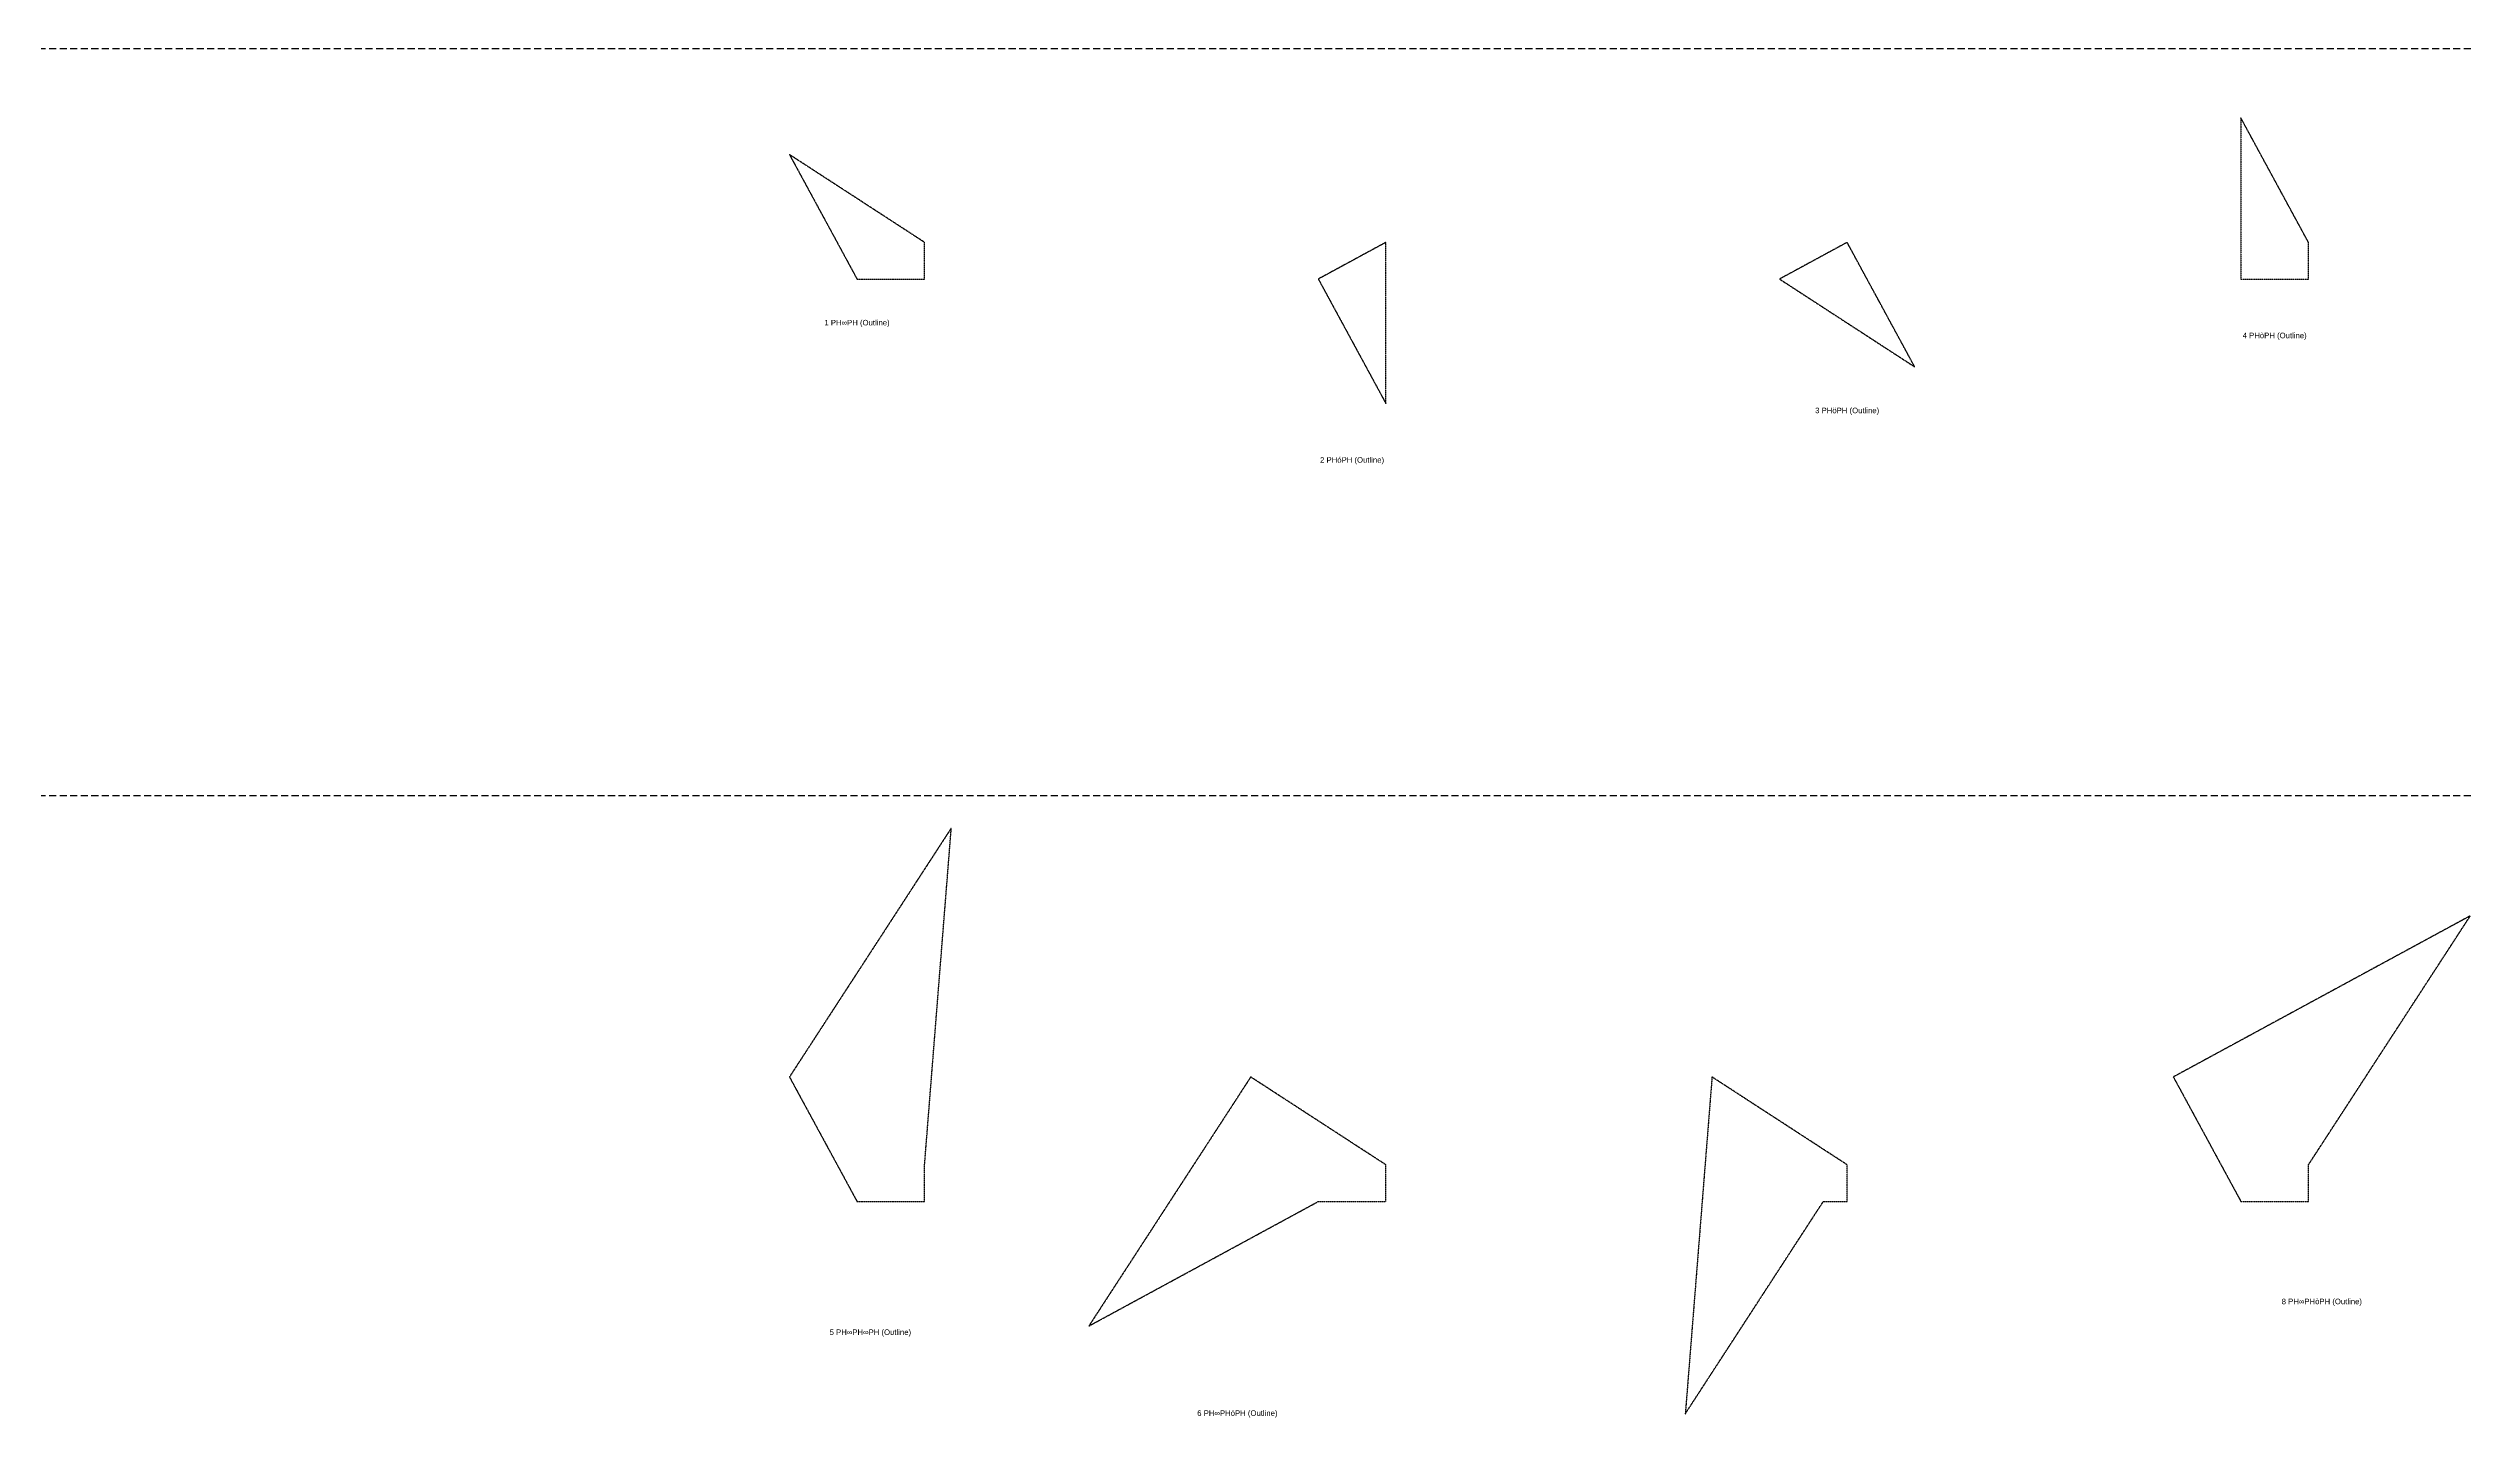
# Model space of a CAD drawing. Header units: millimetres. Extents: x 1423577 to 4401751, y -454579 to 121312.
# Drawn here: x 2750270 to 3188041, y -174380 to 73016 of the extents above; entities that cross this region are included whole.
import ezdxf
from ezdxf.enums import TextEntityAlignment as Align

# ---------------------------------------------------------------- set-up
doc = ezdxf.new("R2010")
doc.units = ezdxf.units.MM
doc.linetypes.add('DASHED', pattern=[19.05, 12.7, -6.35])
doc.styles.add('Arial', font='arial_0.ttf')

msp = doc.modelspace()

# ---------------------------------------------------------------- linework, layer by layer
at = {"linetype": 'DASHED', "ltscale": 100}
for p, q in [((2437972, 73016), (3188041, 73016)), ((2437972, -61982), (3188041, -61982))]:
    msp.add_line(p, q, dxfattribs=at)
at = {"linetype": 'DASHED'}
for points in [[(3146371, 60467), (3146371, 31345), (3158579, 31345), (3158579, 37971)], [(2896348, 31345), (2908556, 31345), (2908556, 37971), (2884139, 53841)], [(2991897, 37971), (2979689, 31345), (2991897, 8850)], [(3075238, 37971), (3063030, 31345), (3087446, 15475)], [(2896348, -135337), (2908556, -135337), (2908556, -128711), (2913383, -67849), (2884139, -112841)], [(3146371, -135337), (3158579, -135337), (3158579, -128711), (3187823, -83720), (3134163, -112841)], [(2938237, -157833), (2979689, -135337), (2991897, -135337), (2991897, -128711), (2967480, -112841)], [(3070932, -135337), (3075238, -135337), (3075238, -128711), (3050822, -112841), (3045994, -173703)]]:
    msp.add_lwpolyline(points, close=True, dxfattribs=at)

# ---------------------------------------------------------------- texts
at = {"linetype": 'DASHED', "ltscale": 100, "style": 'Arial'}
for s, p in [('1 PH∞PH (Outline)', (2896348, 23472)), ('4 PHòPH (Outline)', (3152475, 21153)), ('3 PHöPH (Outline)', (3075238, 7602)), ('2 PHóPH (Outline)', (2985793, -1343)), ('8 PH∞PHòPH (Outline)', (3160993, -153403)), ('5 PH∞PH∞PH (Outline)', (2898761, -158957)), ('6 PH∞PHóPH (Outline)', (2965067, -173580))]:
    msp.add_text(s, height=1000, dxfattribs=at).set_placement(p, align=Align.MIDDLE_CENTER)

doc.saveas('drawing.dxf')
